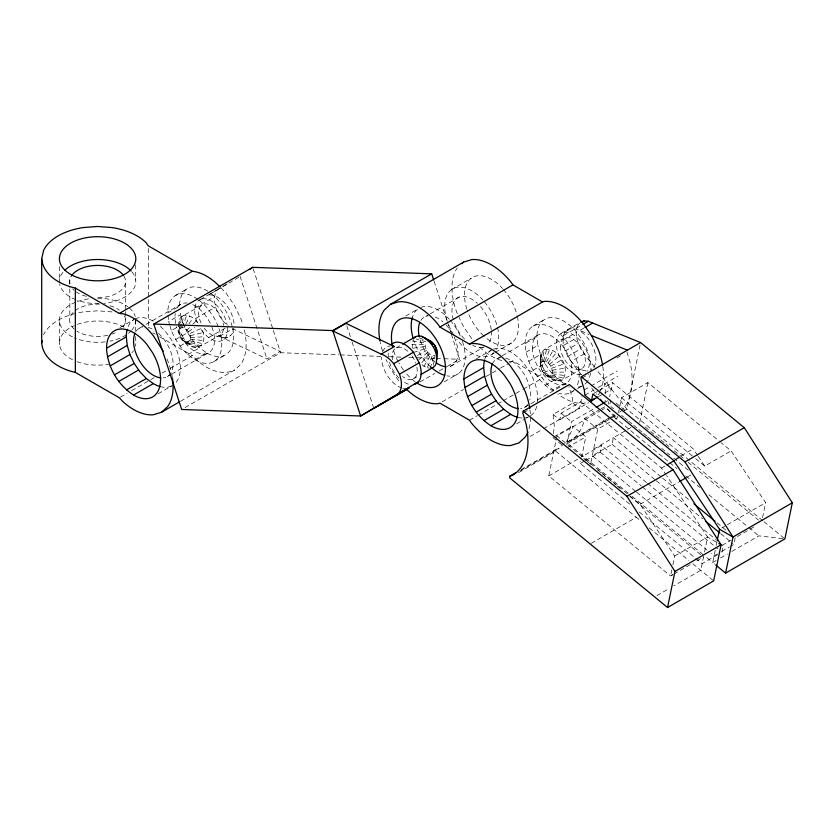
<?xml version="1.0" encoding="UTF-8"?>
<svg xmlns="http://www.w3.org/2000/svg" width="834" height="834" viewBox="0 0 834 834"><rect width="100%" height="100%" fill="white"/><g stroke="black" fill="none" stroke-linecap="round" stroke-linejoin="round"><path stroke-width="0.63" stroke-dasharray="4.17 3.13" d="M201.275 305.4L181.468 316.701C175.265 321.987 178.476 348.185 190.121 340.929C193.415 334.914 182.5 321.757 178.82 330.744M201.255 299.072A23.289 13.469 60.3 0 0 194.822 307.934L194.77 312.886L195.823 318.327A23.289 13.469 60.3 0 0 197.929 323.884M185.377 342.315C198.732 355.003 208.854 341.888 201.286 328.398L189.422 333.704M238.774 277.242L221.052 287.772A23.289 13.469 60.3 0 0 214.63 296.633L214.578 301.585L215.631 307.027A23.289 13.469 60.3 0 0 228.547 326.261M581.684 368.816L561.918 380.231C554.631 382.42 546.572 376.864 542.288 371.12C539.681 364.552 538.701 354.69 544.216 349.571L563.982 338.156M540.755 367.168L540.974 354.179M179.247 329.253L179.383 326.688M179.456 325.406L179.8 318.995M540.755 363.624L542.225 351.416M179.185 334.476L179.685 330.035L178.883 325.896M553.401 433.638L554.318 425.934L553.088 414.425L572.833 403.02L572.26 397.745L568.924 386.496M604.692 404.365L605.474 397.901M546.479 375.55C558.373 379.376 549.46 355.764 541.339 362.31M581.444 374.727C572.916 363.561 560.469 351.041 563.513 335.57C567.089 322.977 581.548 331.14 589.013 334.559M550.669 375.967L561.918 380.231C571.968 369.629 558.415 346.152 544.216 349.571L542.288 361.435M594.621 367.127C585.729 355.586 570.737 340.22 578.337 324.332M180.029 328.169L180.509 324.343M180.676 323.071L181.468 316.701C188.036 312.25 195.417 319.109 199.013 324.374M599.98 409.494L584.592 418.387C583.008 427.863 577.316 438.069 568.027 441.645L567.673 443.386L628.148 493.05M646.558 482.552L601.47 445.46L581.705 456.876L585.781 436.86L572.687 426.091L572.291 429.229L567.026 440.873L565.16 442.593M412.204 348.32L412.423 340.96L425.309 342.993L425.955 341.731L416.208 338.979M433.388 365.146L435.046 355.586C428.791 356.733 424.183 348.529 425.309 342.993M553.088 414.425L559.75 419.877L561.105 413.205L580.871 401.79L582.226 395.149M518.633 472.597L555.746 451.173L556.101 449.422L558.644 448.64L564.232 443.459M566.786 444.532L571.446 421.691L595.601 407.743M629.66 504.08L580.339 463.548L580.798 461.327M590.899 462.453L597.728 429.145L610.905 421.504M697.537 455.301L693.21 448.828L612.563 382.597L609.675 396.744M608.153 404.229L608.664 401.738M585.833 460.378L600.105 452.143L601.47 445.46M610.749 399.976L609.612 405.501L613.626 408.796M567.673 443.386L613.793 416.76L614.147 415.019L610.769 416.969M635.55 491.341L592.265 455.771L612.031 444.355L613.386 437.683L626.563 430.094M615.294 418.96L617.494 417.688L618.255 413.945M618.505 412.694L619.516 407.711M619.766 406.46L621.538 397.724L647.882 382.545L720.065 441.822M640.043 345.067L626.959 409.171L622.571 411.704M639.73 422.504L647.882 382.545M672.767 574.741L670.567 576.013L548.762 475.891L556.956 435.911L599.729 411.214M671.85 569.768L670.567 576.013L672.673 574.678M672.882 564.785L674.675 556.049L640.116 504.309L556.956 435.911M702.968 556.58L703.51 556.987L700.779 570.3L673.778 585.885M704.532 552.004L707.618 537.033L666.564 475.578M715.207 550.315L712.705 562.512L714.686 564.149M716.208 545.467L717.23 540.474M721.91 552.233L723.276 545.582L722.724 545.196M735.202 537.794L733.837 544.446L730.542 546.353M762.578 517.591L765.654 502.631L731.095 450.881L721.066 442.646M559.75 419.877L579.494 408.472L580.871 401.79L661.518 468.02L665.845 474.504M181.134 327.553L181.937 323.905M182.208 322.685L183.803 315.398M541.339 369.16L542.225 365.865L540.974 361.654M543.518 361.059L546.812 348.768M430.313 368.211L433.784 355.909M182.49 327.449L186.649 315.189M544.946 361.205L549.825 349.06M429.26 353.824L420.763 363.812L423.995 366.282L427.248 367.784L432.335 355.701M183.98 327.866L185.575 324.645M186.097 323.571L189.808 316.065M546.479 361.852L553.067 350.447M179.946 336.477L181.28 334.257L179.685 330.035M423.995 366.282L430.792 354.992M188.953 323.873L193.071 317.994M548.011 362.978L556.309 352.803M187.014 330.118L189.516 327.585M192.862 324.207L196.209 320.829M180.603 401.227L234.542 370.087L240.817 364.26A55.899 32.276 60 0 0 244.247 329.534M549.439 364.479L559.322 355.993M418.793 359.704L427.852 352.271M188.338 331.796L194.739 327.345M218.956 288.71L207.854 295.309A23.289 13.469 60.3 0 1 234.01 323.394M223.397 286.072L227.838 283.435M119.95 327.595L134.222 319.349A38.197 22.059 60 0 0 127.56 328.189M175.661 295.424L187.494 288.595M139.341 328.231L144.949 324.989M146.065 324.343L180.78 304.306M169.677 324.926L168.666 321.517L180.498 314.689L180.102 310.999M232.676 328.669A38.197 22.059 60 0 1 206.592 352.865L194.76 359.694C183.928 352.959 176.193 342.253 171.366 330.598L178.893 326.25M175.661 339.532L187.494 332.703L193.081 340.887L199.597 347.768L206.592 352.865M180.102 346.037L191.935 339.209M187.765 354.596L199.597 347.768M120.43 397.13L127.164 393.241M131.668 390.646L149.64 380.262M150.766 379.616L154.134 377.677M162.005 373.132L168.739 369.243M169.865 368.586L192.341 355.618C202.62 366.772 219.238 377.135 234.542 370.087M167.3 376.634L170.657 374.695M171.773 374.049L208.74 352.709M158.147 393.752L172.419 385.517M213.858 361.591L225.691 354.763M405.793 316.013L417.865 309.039A38.197 22.059 60 0 0 412.267 317.66M451.371 289.69L471.137 278.285M425.851 316.357L429.197 314.428M430.313 313.782L459.357 297.019M396.108 347.955L401.592 344.786M413.226 378.928L418.71 375.769M450.579 366.241L484.085 346.902M476.214 358.933L491.58 350.061M533.03 326.136L544.852 319.307M444.282 381.805L458.564 373.559M492.06 354.221L494.26 352.949M495.354 352.313L511.826 342.805M496.71 358.933L501.192 356.347M502.308 355.701L538.149 335.007M566.296 384.818A38.197 22.059 60 0 1 563.951 383.577L552.129 390.406C536.418 380.304 526.014 362.279 525.118 343.618L536.94 336.79A38.197 22.059 60 0 1 577.462 333.173L583.049 341.356A38.197 22.059 60 0 1 590.733 371.922M526.035 352.219L537.867 345.391L536.94 336.79M442.145 401.832L463.495 389.509M485.961 376.53L499.451 368.753M500.577 368.107L508.438 363.561M509.564 362.915L512.931 360.966L542.507 378.042L544.185 380.502A55.899 32.276 60 0 0 553.724 390.573M561.188 333.319L580.954 321.903M565.16 331.942L579.964 323.383M563.513 335.57L581.746 325.052M562.95 340.178L576.127 332.568M583.81 328.127L579.421 330.66A23.289 13.448 60 0 1 594.632 351.187A23.289 13.448 60 0 1 591.066 369.858M528.735 361.299L540.557 354.471L537.867 345.391M563.513 345.422L576.69 337.812M565.16 350.958L578.337 343.347M533.03 370.244L544.852 363.416L550.45 371.599L556.966 378.48L563.951 383.577M542.288 371.12L544.216 370.004L549.825 376.989L553.067 379.355M550.669 366.282L561.918 359.788M567.777 356.41L580.954 348.8M537.471 376.749L549.293 369.921M469.469 420.2L477.34 415.666M478.455 415.019L496.438 404.636M497.564 403.99L502.058 401.394M503.183 400.747L522.282 389.718M523.408 389.071L542.507 378.042M584.363 353.793L571.186 361.393A23.289 13.448 60 0 0 587.657 370.911M545.134 385.308L556.966 378.48M524.659 407.346L566.098 383.421M582.069 378.011L588.804 374.112M616.879 357.911L621.372 355.315M523.95 412.455L527.328 410.505M516.611 423.828L525.389 418.762M526.494 418.126L528.683 416.854M571.227 392.293L573.375 391.052M577.681 388.571L583.049 385.464M584.29 389.905L589.763 386.747M590.858 386.111L617.15 370.932M584.853 395.16L593.61 390.103M597.978 387.581L617.713 376.207M593.964 393.335L598.332 390.812M599.427 390.176L612.563 382.597M599.166 396.213L603.545 393.69M604.64 393.054L611.197 389.259L604.546 383.786L605.786 395.316M530.111 436.474L542.465 429.343M543.591 428.697L588.533 402.749M605.484 402.03L607.673 400.768M601.085 408.858L604.379 406.95L617.494 417.688M554.047 436.86L572.687 426.091M600.834 410.578L606.318 407.409M568.027 441.645L609.644 417.615M570.571 440.863L608.81 418.783M609.935 418.126L615.565 414.884M521.229 469.552L556.101 449.422M520.406 470.72L558.644 448.64M607.475 408.556L613.793 416.76L615.982 415.499M567.12 447.639L585.781 436.86M593.62 449.088L613.386 437.683L661.716 477.392M548.762 475.891L580.6 457.501M580.339 463.548L584.728 461.014M675.634 458.971L680.033 456.438M681.128 455.802L693.21 448.828M661.518 468.02L664.813 466.123M675.79 459.784L680.179 457.24M695.723 458.679L704.74 466.091L731.095 450.881M640.116 504.309L678.542 482.125M687.331 477.048L692.814 473.879M591.337 543.278L636.332 517.299L640.293 520.562M721.785 527.953L726.289 525.357M727.415 524.701L765.654 502.631M674.675 556.049L707.618 537.033L718.835 543.518M722.025 545.405L730.803 540.338M737.392 536.533L754.968 526.39M673.862 574.105L691.428 563.961M696.922 560.792L703.51 556.987M717.365 553.964L714.071 555.861L711.048 553.38M721.754 551.42L729.437 546.989M717.511 554.766L702.145 563.638L638.729 511.534M716.072 560.563L712.705 562.512L704.647 555.903M720.576 557.956L727.331 554.057M731.825 551.451L758.825 535.845L784.888 538.879L763.756 521.531M656.911 595.622L669.285 588.481M627.658 429.458L630.952 427.561M185.033 407.534L280.599 352.74L338.958 354.867M420.096 381.889L434.754 373.486M439.268 370.901L446.034 367.023M447.16 366.376L459.565 359.266L451.079 333.277M200.379 299.531L221.052 287.772M194.822 307.934L214.63 296.633M195.823 318.327L215.631 307.027M208.74 337.562L225.243 328.148M220.906 334.653L201.098 345.943L189.328 342.023M219.634 336.331L232.832 328.794L280.172 351.448L266.943 358.985L219.634 336.331A23.289 13.469 60.3 0 0 233.958 328.346M224.002 339.261L230.601 335.497M417.542 355.44L426.654 350.447M551.618 368.242L563.909 363.926M413.351 352.521L425.757 348.476M512.931 360.966L511.252 361.487A55.899 32.276 60 0 1 508.98 361.581M585.405 402.801L583.717 403.322A55.899 32.276 60 0 1 557.769 393.898M190.173 335.706L202.881 332.62M552.202 370.233L565.16 368.138M413.383 348.153L425.204 346.485M190.559 337.666L203.684 336.748M181.02 338.385L183.553 338.27L186.357 341.825L192.758 346.579M552.41 372.12L565.588 372.12M411.881 344.379L425.059 344.619M340.251 354.909L381.753 356.431M389.541 356.712L401.206 357.14M408.994 357.421L415.478 357.661M416.771 357.703L434.931 358.37M436.224 358.411L442.708 358.651M444.001 358.703L459.565 359.266M112.069 311.916L97.599 310.811L83.129 311.916A55.899 32.276 0 0 0 43.608 334.736M190.538 339.448L203.642 340.512M427.248 367.784L429.291 368.065M552.202 373.778L565.16 375.623M190.121 340.929L202.766 343.65M543.518 372.923L546.812 373.799M551.618 375.091L563.909 378.386M419.179 337.874L423.609 339.615M188.223 342.638L198.763 347.246M182.344 340.063L186.357 341.825M549.439 376.342L559.322 381.023M186.879 342.732L195.917 347.465M544.946 374.424L549.825 376.989M548.011 376.197L556.309 380.731M183.834 341.408L189.495 344.661M152.883 332.839L155.134 334.142M159.648 336.738L192.341 355.618M572.833 403.02L579.494 408.472M584.592 418.387L597.728 429.145M561.105 413.205L571.446 421.691M555.746 451.173L636.332 517.299M621.538 397.724L694.722 457.856M762.756 520.708L626.959 409.171L595.403 368.148M615.992 402.989L625.031 410.411M645.12 426.914L654.836 434.91M655.847 435.734L659.871 439.049M660.872 439.872L664.906 443.177M665.907 444.011L668.931 446.492M674.247 450.84L684.036 458.898M688.06 462.203L758.533 520.103M621.643 415.395L623.655 417.042M624.656 417.865L627.658 420.336M628.659 421.16L632.672 424.454M633.673 425.277L637.687 428.572M638.688 429.395L642.691 432.69M643.702 433.513L646.704 435.984M647.705 436.808L651.719 440.102M652.72 440.925L655.722 443.396M661.737 448.348L669.765 454.937M673.768 458.231L688.811 470.584M613.793 416.76L668.805 461.932M669.806 462.755L676.801 468.499M685.809 475.891L699.809 487.39M708.817 494.781L747.827 526.807M748.828 527.63L758.825 535.845M662.717 478.226L689.895 500.567M717.084 522.908L726.143 530.351M612.031 444.355L655.316 479.925M656.316 480.759L702.624 518.811M720.743 533.697L732.825 543.622M647.559 483.376L715.708 539.421M600.105 452.143L641.377 486.055M642.378 486.879L717.886 548.918M636.561 492.164L707.024 550.075M632.172 496.355L703.646 555.069M583.706 458.523L586.709 460.993M587.709 461.817L591.723 465.111M597.738 470.053L601.741 473.347M602.742 474.171L615.773 484.888M616.774 485.711L619.787 488.182M629.806 496.428L700.967 554.933M649.217 527.901L688.874 560.511M692.846 563.774L713.664 580.891M552.952 437.496L563.002 445.783M220.843 287.74L226.348 293.558L234.542 305.536L240.817 318.619A55.899 32.276 60 0 1 242.923 324.687M591.702 388.05L596.435 394.211M471.721 338.667L463.537 326.688L459.096 317.452M398.683 380.825L390.5 368.847L386.069 359.61M698.256 456.386L704.74 466.091M181.28 334.257L183.553 338.27M540.557 354.471L544.852 363.416M542.225 365.865L544.216 370.004M187.494 332.703L183.199 323.769L180.498 314.689M166.925 358.995L167.79 360.788A55.899 32.276 60 0 1 171.21 371.693M434.118 281.287L447.045 320.892M447.451 322.132L450.683 332.036M346.788 325.802L351.635 340.595M352.042 341.836L373.444 407.159M253.171 268.684L272.927 329.211M273.323 330.441L280.599 352.74M240.056 276.19L266.943 358.985M626.98 352.073L630.327 363.322A74.539 43.034 60 0 1 623.467 408.535M170.021 326.052L171.366 330.598M168.009 315.367L168.666 321.517M540.547 357.671L540.547 365.282M148.369 248.49L148.369 328.93M135.713 264.878L135.713 280.088M135.713 320.048L135.713 331.452M135.713 336.529L135.713 341.596A38.197 22.059 0 0 1 135.421 346.214M125.381 283.341L125.381 310.425M125.381 311.707L125.381 322.028M69.816 279.817L69.816 287.553M69.816 288.845L69.816 318.505M59.485 266.578L59.485 280.526M59.485 321.757L59.485 344.578M218.988 328.69A38.197 22.059 60 0 1 194.76 359.694M197.783 299.26A38.197 22.059 60 0 0 167.749 312.917L179.581 306.088A38.197 22.059 60 0 1 209.605 292.432M198.784 299.99A38.197 22.059 60 0 1 208.271 309.289L213.858 317.483A38.197 22.059 60 0 1 218.154 326.417M135.796 319.922A38.197 22.059 0 0 1 131.897 329.983M131.136 330.827A38.197 22.059 0 0 1 128.446 333.277M126.372 334.768A38.197 22.059 0 0 1 109.952 341.137M105.136 341.888A38.197 22.059 0 0 1 74.685 337.906M72.475 336.873A38.197 22.059 0 0 1 76.311 301.95M77.353 301.564A38.197 22.059 0 0 1 90.072 298.645M97.515 298.207A38.197 22.059 0 0 1 127.644 306.641M129.322 307.975A38.197 22.059 0 0 1 135.233 316.493M131.824 271.78A38.197 22.059 0 0 1 103.896 303.326M98.944 303.618A38.197 22.059 0 0 1 77.051 300.167M75.852 299.708A38.197 22.059 0 0 1 59.673 284.206M59.485 283.06A38.197 22.059 0 0 1 63.311 271.863M123.87 276.054A27.949 16.138 0 0 1 95.754 297.675M86.34 296.351A27.949 16.138 0 0 1 75.8 291.671M74.09 290.305A27.949 16.138 0 0 1 72.631 288.835M69.973 284.029A27.949 16.138 0 0 1 71.557 275.72M124.443 315.752A27.949 16.138 0 0 1 121.17 328.94M115.092 332.849A27.949 16.138 0 0 1 112.1 334.059M107.732 335.31A27.949 16.138 0 0 1 76.738 331.004M74.09 328.992A27.949 16.138 0 0 1 74.038 311.582M75.07 310.717A27.949 16.138 0 0 1 99.444 304.16M109.963 305.797A27.949 16.138 0 0 1 119.408 310.165M133.471 350.676A38.197 22.059 0 0 1 131.897 352.803M109.952 363.958A38.197 22.059 0 0 1 74.685 360.736M72.475 359.694A38.197 22.059 0 0 1 74.007 325.74M77.353 324.384A38.197 22.059 0 0 1 124.808 327.606M171.397 386.048A38.197 22.059 60 0 1 161.431 386.872M135.244 318.817A38.197 22.059 60 0 1 153.32 321.246M160.316 326.344A38.197 22.059 60 0 1 166.821 333.214L172.419 341.408A38.197 22.059 60 0 1 175.171 383.379M210.616 293.161A38.197 22.059 60 0 1 220.093 302.461L225.691 310.655A38.197 22.059 60 0 1 232.436 327.553M211.878 326.98A27.949 16.138 60 0 1 203.506 354.023A27.949 16.138 60 0 1 176.495 326.699M175.672 323.394A27.949 16.138 60 0 1 175.244 313.667M177.642 307.214A27.949 16.138 60 0 1 187.202 303.055M192.696 304.618A27.949 16.138 60 0 1 210.439 323.665M136.203 331.14A27.949 16.138 60 0 1 142.343 327.116M148.202 327.439A27.949 16.138 60 0 1 153.32 329.607M158.439 333.339A27.949 16.138 60 0 1 172.919 360.768A27.949 16.138 60 0 1 163.203 377.906M171.741 374.07A55.899 32.276 60 0 1 172.221 376.666M223.449 329.211A17.702 10.237 60.3 0 1 203.36 326.98M201.088 322.956A17.702 10.237 60.3 0 1 206.457 303.889A17.702 10.237 60.3 0 1 223.491 325.448M227.411 327.168A23.289 13.469 60.3 0 1 218.362 341.325A23.289 13.469 60.3 0 1 199.628 327.116M202.433 298.812A23.289 13.469 60.3 0 1 227.119 325.031M416.875 367.179A17.702 10.248 60 0 1 402.624 376.551M392.46 359.715A17.702 10.248 60 0 1 397.047 347.58A17.702 10.248 60 0 1 410.589 354.085M411.965 355.878A17.702 10.248 60 0 1 415.718 362.978M405.856 388.498A23.289 13.48 60 0 1 402.864 388.217M401.821 387.935A23.289 13.48 60 0 1 381.607 357.14M382.66 351.667A23.289 13.48 60 0 1 390.322 345.974M408.399 384.14A23.289 13.48 60 0 1 402.405 381.002M399.059 378.125A23.289 13.48 60 0 1 388.821 359.621M388.394 357.192A23.289 13.48 60 0 1 388.613 349.884M493.811 352.657A38.197 22.059 60 0 1 456.761 339.292M453.946 335.195A38.197 22.059 60 0 1 447.514 321.841M447.139 320.694A38.197 22.059 60 0 1 452.581 288.898A38.197 22.059 60 0 1 482.823 299.938M484.398 301.731A38.197 22.059 60 0 1 495.969 349.696M517.351 316.493A38.197 22.059 60 0 1 510.898 343.441A38.197 22.059 60 0 1 484.554 336.696M483.699 335.914A38.197 22.059 60 0 1 467.28 310.425M466.904 309.278A38.197 22.059 60 0 1 472.346 277.482A38.197 22.059 60 0 1 502.589 288.522M503.382 289.408A38.197 22.059 60 0 1 517.049 315.221M415.228 381.816A38.197 22.059 60 0 1 404.24 371.026M403.489 370.046A38.197 22.059 60 0 1 398.777 362.727M398.183 361.622A38.197 22.059 60 0 1 393.189 349.165M522.105 418.001A38.197 22.059 60 0 1 517.674 417.302M484.919 358.891A38.197 22.059 60 0 1 490.621 350.676M493.686 349.092A38.197 22.059 60 0 1 524.19 363.926L529.788 372.11A38.197 22.059 60 0 1 537.284 403.917M536.773 406.273A38.197 22.059 60 0 1 525.389 417.792M501.714 360.538A55.899 32.276 60 0 1 478.57 346.225M457.251 313.605A55.899 32.276 60 0 1 457.251 267.964M574.782 389.28A38.197 22.059 60 0 1 559.114 393.377M525.118 343.618A38.197 22.059 60 0 1 565.629 340.001L571.227 348.185A38.197 22.059 60 0 1 576.086 387.456M582.038 385.996A38.197 22.059 60 0 1 575.377 387.247M590.555 373.163A38.197 22.059 60 0 1 587.907 380.627M587.344 381.482A38.197 22.059 60 0 1 584.947 384.14M462.411 341.419A38.197 22.059 60 0 1 446.951 375.853M430.427 366.679A38.197 22.059 60 0 1 413.633 340.032M420.899 307.36A38.197 22.059 60 0 1 449.317 319.276M450.11 320.162A38.197 22.059 60 0 1 460.639 336.863M483.053 347.194A27.949 16.138 60 0 1 472.669 345.297M464.548 339.084A27.949 16.138 60 0 1 453.623 320.694M453.3 319.589A27.949 16.138 60 0 1 457.147 298.124A27.949 16.138 60 0 1 477.257 303.253M480.467 306.537A27.949 16.138 60 0 1 491.257 329.774M491.382 331.025A27.949 16.138 60 0 1 487.65 344.661M492.425 363.864A27.949 16.138 60 0 1 500.807 357.671M505.571 358.14A27.949 16.138 60 0 1 529.778 400.07M527.797 404.438A27.949 16.138 60 0 1 520.562 408.608M602.815 366.491A55.899 32.276 60 0 1 600.47 390.938M599.959 392.022A55.899 32.276 60 0 1 598.186 394.972M529.965 409.942A55.899 32.276 60 0 1 530.33 413.737M530.445 417.375A55.899 32.276 60 0 1 528.36 430.824M382.493 350.926A55.899 32.276 60 0 1 380.273 342.482M454.155 337.009A27.949 16.138 60 0 1 447.326 366.814M434.358 361.456A27.949 16.138 60 0 1 419.502 337.833M420.889 320.319A27.949 16.138 60 0 1 427.967 315.867M435.212 317.014A27.949 16.138 60 0 1 442.917 321.851M446.18 325.01A27.949 16.138 60 0 1 451.882 332.714M581.069 374.706A23.289 13.448 60 0 1 556.612 347.424A23.289 13.448 60 0 1 575.689 336.404A23.289 13.448 60 0 1 587.094 371.234M622.602 409.504A74.539 43.034 60 0 1 618.786 412.882M532.363 347.799A27.949 16.138 60 0 0 562.012 384.683A27.949 16.138 60 0 0 562.012 345.151A27.949 16.138 60 0 0 532.363 347.799M560.312 346.256A17.702 10.216 60 0 0 579.088 369.618A17.702 10.216 60 0 0 579.088 344.578A17.702 10.216 60 0 0 560.312 346.256"/><path stroke-width="1.25" d="M420.909 374.497L432.971 367.533L435.046 365.813L436.401 363.144L436.776 350.019L435.327 346.058L431.188 341.513L421.566 336.321L418.512 335.893L415.843 336.561L402.686 344.161M436.672 353.512L436.776 350.019M509.991 476.047L509.626 477.799L667.544 607.517L713.664 580.891L721.087 544.811L673.048 469.688L569.309 384.589L523.22 411.193L522.824 413.101L526.171 424.36A74.539 43.034 60 0 1 512.524 475.265L509.991 476.047L515.61 472.805M715.676 564.962L725.59 573.114L784.888 538.879L792.3 502.798L744.272 427.675L640.554 342.555L581.329 376.749L580.944 378.657L584.29 389.905L584.853 395.16L591.514 400.633L598.072 396.838M591.514 400.633L592.87 393.971L673.445 460.243L719.534 529.246L733.003 537.023L792.3 502.798M667.544 607.517L674.967 571.436L626.939 496.313L523.22 411.193M717.23 540.474L719.534 529.246M725.59 573.114L733.003 537.023L684.975 461.911L581.329 376.749M436.62 355.784L435.463 351.583L436.224 348.028M179.487 401.873L161.504 412.257L153.32 414.779A55.899 32.276 60 0 1 123.328 402.03L119.304 397.776L75.341 372.402C60.528 369.076 43.253 359.861 41.7 343.087L41.7 258.759L43.608 250.398A55.899 32.276 0 0 1 83.129 227.578L97.599 226.483L112.069 227.578A55.899 32.276 0 0 1 146.013 242.621L148.369 245.905L192.341 271.279C203.11 272.374 212.649 279.317 220.04 286.896M41.7 343.087L42.2 340.877M161.504 412.257L167.79 406.429A55.899 32.276 60 0 0 172.419 377.948M602.617 365.209A55.899 32.276 60 0 0 598.186 349.331L591.9 336.248L583.717 324.27A55.899 32.276 60 0 0 544.185 301.449L542.507 301.971L512.931 284.894L511.252 282.424A55.899 32.276 60 0 0 471.721 259.603L463.537 262.137L390.5 304.295L384.213 310.123A55.899 32.276 60 0 0 380.012 341.189M461.869 263.68L463.537 262.137M594.402 398.485L591.9 400.8L589.732 401.467M413.768 338.291L415.843 336.561M433.711 280.047L431.699 273.854L252.723 267.328L153.79 324.061L181.666 409.463L360.632 415.989L418.668 381.545M435.463 351.583L433.565 347.413L435.327 346.058M249.564 269.549L252.723 267.328M431.699 273.854L332.756 330.587L360.632 415.989L409.348 387.622L396.192 395.212M41.7 258.759C43.253 275.533 60.528 284.738 75.341 288.064L119.304 313.448L192.341 271.279M106.543 348.247A38.197 22.059 60 0 1 147.065 344.63L152.653 352.813A38.197 22.059 60 0 1 158.512 390.187A38.197 22.059 60 0 1 133.555 395.035C117.844 384.933 107.44 366.908 106.543 348.247L126.309 336.842A38.197 22.059 60 0 1 127.227 329.294M107.461 356.848L127.227 345.443L126.309 336.842M110.161 365.928L129.927 354.523L127.227 345.443M114.456 374.873L134.222 363.457L139.81 371.651L146.325 378.521L153.32 383.619A38.197 22.059 60 0 0 160.316 386.601M118.897 381.378L138.663 369.962M126.559 389.937L146.325 378.521M133.555 395.035L153.32 383.619M381.19 354.137L394.346 346.548L345.985 323.342L332.787 330.91L381.19 354.137A23.289 13.48 60 0 1 393.638 363.676L399.476 374.216A23.289 13.48 60 0 1 398.923 392.939M390.5 304.295L398.683 301.772A55.899 32.276 60 0 1 438.215 324.593L439.904 327.053L512.931 284.894M393.638 363.676L413.383 352.282L419.21 362.832A23.289 13.48 60 0 1 413.664 384.568M399.476 374.216L419.21 362.832M439.904 327.053L469.469 344.129L542.507 301.971M463.912 378.959A38.197 22.059 60 0 1 504.424 375.342L510.022 383.525A38.197 22.059 60 0 1 515.871 420.899A38.197 22.059 60 0 1 490.924 425.736C475.213 415.634 464.809 397.609 463.912 378.959L483.678 367.544A38.197 22.059 60 0 1 484.596 360.007M464.83 387.56L484.596 376.144L483.678 367.544M582.163 322.122L584.363 320.85L588.335 321.246L640.554 342.555M582.841 324.416L588.335 321.246M584.905 327.491L592.599 323.06M467.53 396.64L487.296 385.225L484.596 376.144M471.825 405.574L491.58 394.169L497.179 402.353L503.694 409.233L510.689 414.331A38.197 22.059 60 0 0 517.674 417.302M476.266 412.079L496.032 400.674M483.928 420.638L503.694 409.233M490.924 425.736L510.689 414.331M596.696 407.107L604.379 402.666M667.012 464.851L674.696 460.42M684.975 461.911L744.272 427.675M626.939 496.313L673.048 469.688M679.637 481.489L686.226 477.684M674.967 571.436L721.087 544.811L718.835 543.518M373.851 408.399L407.69 388.998M469.469 344.129L471.158 343.608A55.899 32.276 60 0 1 510.689 366.428L518.873 378.417L525.149 391.49A55.899 32.276 60 0 1 529.788 408.66M580.954 321.903L584.363 320.85M431.199 367.982L432.971 367.533M153.79 324.061L332.756 330.587M119.304 313.448L123.328 313.845A55.899 32.276 60 0 1 153.32 335.727L163.172 351.166M428.196 340.595L431.188 341.513M424.829 337.822L431.032 343.566L434.128 344.233M591.41 335.539L627.376 350.165M428.05 340.293L432.721 342.68M421.566 336.321L429.646 340.804M693.93 503.872L715.061 521.25M705.647 521.292L719.742 532.874M600.376 399.33L603.535 403.437M431.032 343.566L433.565 347.413M487.296 385.225L491.58 394.169M129.927 354.523L134.222 363.457M436.922 351.885L436.933 359.725M75.341 288.064L75.341 372.402M64.896 270.174A38.197 22.059 0 0 1 131.053 270.925M71.557 275.72A27.949 16.138 0 0 1 97.005 265.441A27.949 16.138 0 0 1 123.192 275.084M160.879 377.885A27.949 16.138 60 0 1 139.341 360.497A27.949 16.138 60 0 1 135.056 333.152M392.282 346.079A23.289 13.48 60 0 1 394.346 346.548M391.48 344.432A23.289 13.48 60 0 1 413.383 352.282M392.074 344.202A38.197 22.059 60 0 1 415.29 319.912A38.197 22.059 60 0 1 445.46 367.752A38.197 22.059 60 0 1 416.229 382.514M406.429 389.249A55.899 32.276 60 0 0 438.215 403.656L439.904 403.135L469.469 420.2L471.158 422.671A55.899 32.276 60 0 0 510.689 445.492L518.873 442.969L525.149 437.141A55.899 32.276 60 0 0 527.922 431.981M518.248 408.587A27.949 16.138 60 0 1 496.71 391.209A27.949 16.138 60 0 1 492.425 363.864M444.699 375.321A38.197 22.059 60 0 1 431.282 367.45M413.278 338.885A38.197 22.059 60 0 1 412.267 317.66M446.169 366.783A27.949 16.138 60 0 1 436.057 362.738M419.241 336.728A27.949 16.138 60 0 1 419.794 322.393M72.475 275.366A38.197 22.059 0 0 0 135.087 263.012A38.197 22.059 0 0 0 85.245 237.888A38.197 22.059 0 0 0 72.475 275.366"/></g></svg>
